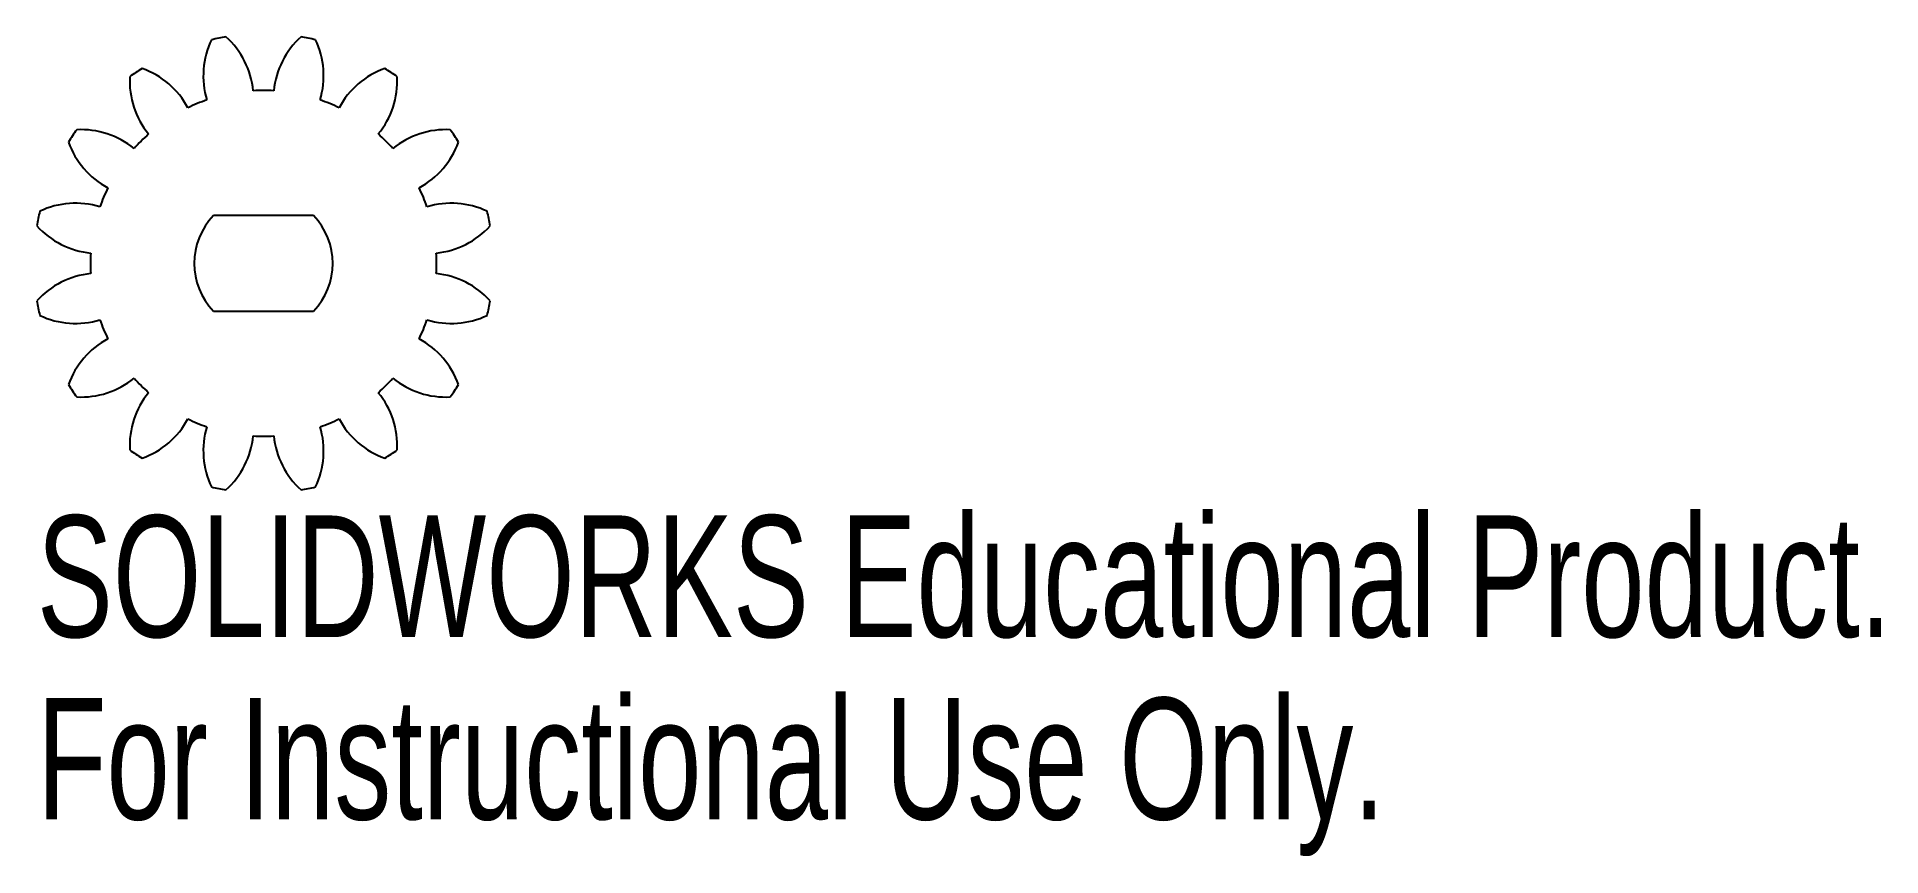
# Model space of a CAD drawing. Header units: millimetres. Extents: x -9 to 64.3, y -23.6 to 9.
import ezdxf

# ---------------------------------------------------------------- set-up
doc = ezdxf.new("R2010")
doc.units = ezdxf.units.MM
doc.styles.add('SLDTEXTSTYLE0', font='TXT', dxfattribs={"width": 0.7})

msp = doc.modelspace()

# ---------------------------------------------------------------- linework, layer by layer
at = {"color": 7, "linetype": 'Continuous', "lineweight": 25}
for p, q in [((1.988, 1.9), (-1.988, 1.9)), ((-1.988, -1.9), (1.988, -1.9))]:
    msp.add_line(p, q, dxfattribs=at)
for centre, radius, start, end in [((0.934, 7.459), 3.325, 154.55992, 196.83901), ((0, 0), 9.125, 99.40042, 103.09958), ((-3.718, 6.534), 3.325, 5.66099, 47.94008), ((3.718, 6.534), 3.325, 132.05992, 174.33901), ((0, 0), 9.125, 76.90042, 80.59958), ((-0.934, 7.459), 3.325, 343.16099, 25.44008), ((-1.991, 7.249), 3.325, 177.05992, 219.33901), ((0, 0), 9.125, 121.90042, 125.59958), ((-5.935, 4.614), 3.325, 28.16099, 70.44008), ((5.935, 4.614), 3.325, 109.55992, 151.83901), ((1.991, 7.249), 3.325, 320.66099, 2.94008), ((0, 0), 9.125, 54.40042, 58.09958), ((0, 0), 6.874, 86.5883, 93.4117), ((0, 0), 6.874, 109.0883, 115.9117), ((0, 0), 6.874, 64.0883, 70.9117), ((0, 0), 9.125, 144.40042, 148.09958), ((-7.249, 1.991), 3.325, 50.66099, 92.94008), ((0, 0), 6.874, 131.5883, 138.4117), ((0, 0), 6.874, 41.5883, 48.4117), ((7.249, 1.991), 3.325, 87.05992, 129.33901), ((0, 0), 9.125, 31.90042, 35.59958), ((-4.614, 5.935), 3.325, 199.55992, 241.83901), ((4.614, 5.935), 3.325, 298.16099, 340.44008), ((0, 0), 6.874, 154.0883, 160.9117), ((0, 0), 6.874, 19.0883, 25.9117), ((-7.459, -0.934), 3.325, 73.16099, 115.44008), ((7.459, -0.934), 3.325, 64.55992, 106.83901), ((0, 0), 9.125, 166.90042, 170.59958), ((-6.534, 3.718), 3.325, 222.05992, 264.33901), ((0, 0), 2.75, 136.29789, 223.70211), ((0, 0), 2.75, 316.29789, 43.70211), ((6.534, 3.718), 3.325, 275.66099, 317.94008), ((0, 0), 9.125, 9.40042, 13.09958), ((0, 0), 6.874, 176.5883, 183.4117), ((0, 0), 6.874, 356.5883, 3.4117), ((-6.534, -3.718), 3.325, 95.66099, 137.94008), ((6.534, -3.718), 3.325, 42.05992, 84.33901), ((0, 0), 9.125, 189.40042, 193.09958), ((-7.459, 0.934), 3.325, 244.55992, 286.83901), ((7.459, 0.934), 3.325, 253.16099, 295.44008), ((0, 0), 9.125, 346.90042, 350.59958), ((0, 0), 6.874, 199.0883, 205.9117), ((0, 0), 6.874, 334.0883, 340.9117), ((-4.614, -5.935), 3.325, 118.16099, 160.44008), ((4.614, -5.935), 3.325, 19.55992, 61.83901), ((0, 0), 9.125, 211.90042, 215.59958), ((-7.249, -1.991), 3.325, 267.05992, 309.33901), ((0, 0), 6.874, 221.5883, 228.4117), ((0, 0), 6.874, 311.5883, 318.4117), ((7.249, -1.991), 3.325, 230.66099, 272.94008), ((0, 0), 9.125, 324.40042, 328.09958), ((-1.991, -7.249), 3.325, 140.66099, 182.94008), ((1.991, -7.249), 3.325, 357.05992, 39.33901), ((-5.935, -4.614), 3.325, 289.55992, 331.83901), ((0, 0), 6.874, 244.0883, 250.9117), ((0.934, -7.459), 3.325, 163.16099, 205.44008), ((-0.934, -7.459), 3.325, 334.55992, 16.83901), ((0, 0), 6.874, 289.0883, 295.9117), ((5.935, -4.614), 3.325, 208.16099, 250.44008), ((-3.718, -6.534), 3.325, 312.05992, 354.33901), ((0, 0), 6.874, 266.5883, 273.4117), ((3.718, -6.534), 3.325, 185.66099, 227.94008), ((0, 0), 9.125, 234.40042, 238.09958), ((0, 0), 9.125, 301.90042, 305.59958), ((0, 0), 9.125, 256.90042, 260.59958), ((0, 0), 9.125, 279.40042, 283.09958)]:
    msp.add_arc(centre, radius, start, end, dxfattribs=at)

# ---------------------------------------------------------------- texts
at = {"color": 7, "linetype": 'Continuous', "char_height": 4.83362, "attachment_point": 1, "style": 'SLDTEXTSTYLE0'}
for s, insert in [('SOLIDWORKS Educational Product.', (-9.002, -10.022)), ('For Instructional Use Only.', (-9.002, -17.272))]:
    msp.add_mtext(s, dxfattribs=dict(at, insert=insert))

doc.saveas('drawing.dxf')
